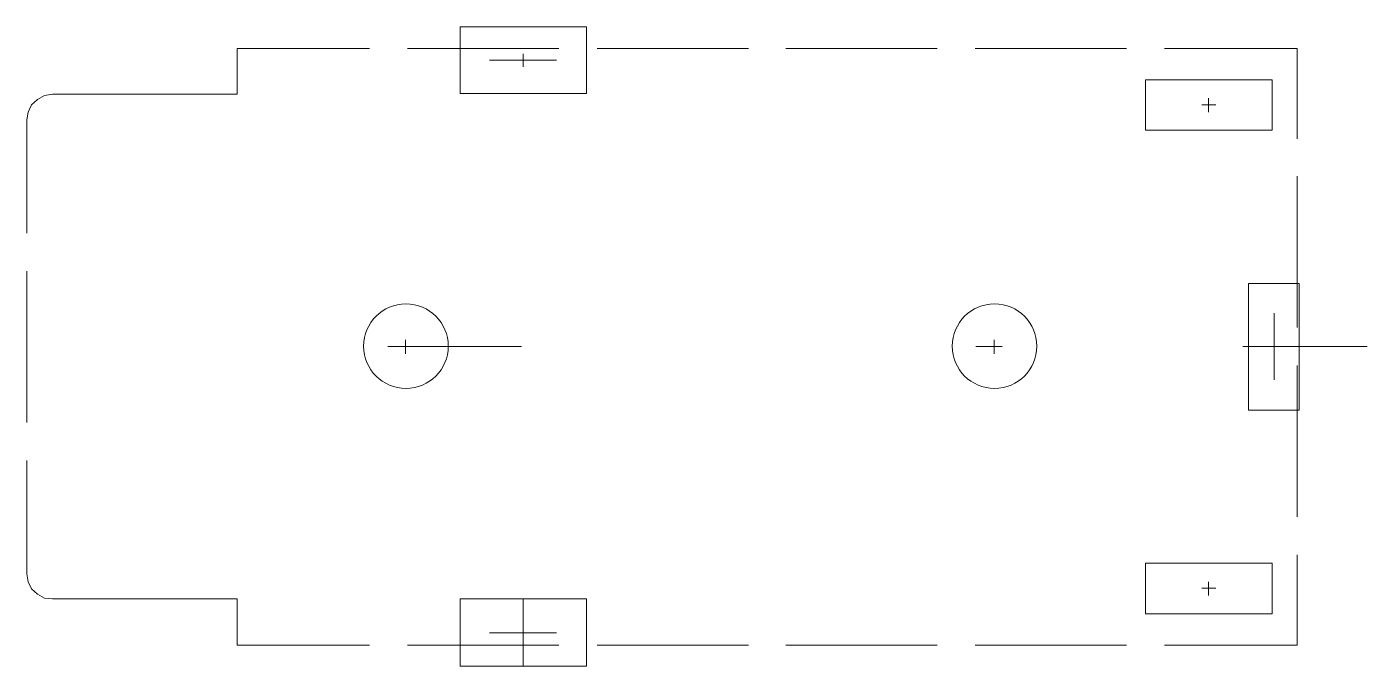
# Model space of a CAD drawing. Header units: millimetres. Extents: x 4.8 to 20.7, y 11.1 to 18.7.
import ezdxf

# ---------------------------------------------------------------- set-up
doc = ezdxf.new("R2010")
doc.units = ezdxf.units.MM
doc.layers.add('PDF_Geometry', color=7, linetype='Continuous')

msp = doc.modelspace()

# ---------------------------------------------------------------- linework, layer by layer
at = {"layer": 'PDF_Geometry', "lineweight": 20}
for points in [[(9.954, 17.929), (9.954, 18.724), (11.459, 18.724), (11.459, 17.929)], [(18.108, 17.492), (18.108, 18.092), (19.612, 18.092), (19.612, 17.492)], [(19.932, 14.164), (19.332, 14.164), (19.332, 15.668), (19.932, 15.668)], [(18.108, 11.739), (18.108, 12.34), (19.612, 12.34), (19.612, 11.739)], [(9.954, 11.116), (9.954, 11.919), (11.459, 11.919), (11.459, 11.116)]]:
    msp.add_lwpolyline(points, close=True, dxfattribs=at)
at = {"layer": 'PDF_Geometry', "lineweight": 13}
for points in [[(8.879, 18.467), (7.304, 18.467), (7.304, 17.921), (5.106, 17.921), (5.012, 17.905), (4.927, 17.859), (4.856, 17.796), (4.817, 17.71), (4.802, 17.617), (4.802, 16.268)], [(9.331, 18.467), (11.131, 18.467)], [(10.703, 18.248), (10.703, 18.404)], [(11.584, 18.467), (13.384, 18.467)], [(13.829, 18.467), (15.629, 18.467)], [(16.081, 18.467), (17.882, 18.467)], [(18.334, 18.467), (19.909, 18.467), (19.909, 17.391)], [(10.305, 18.326), (11.1, 18.326)], [(18.856, 17.71), (18.856, 17.874)], [(18.778, 17.796), (18.942, 17.796)], [(19.909, 16.947), (19.909, 15.146)], [(4.802, 15.816), (4.802, 14.016)], [(19.636, 14.522), (19.636, 15.317)], [(9.307, 14.998), (9.307, 14.834)], [(16.307, 14.998), (16.307, 14.834)], [(9.097, 14.92), (10.687, 14.92)], [(16.089, 14.92), (16.401, 14.92)], [(19.262, 14.92), (20.743, 14.92)], [(19.909, 14.694), (19.909, 12.893)], [(4.802, 13.564), (4.802, 12.215), (4.817, 12.121), (4.856, 12.036), (4.927, 11.973), (5.012, 11.927), (5.106, 11.919), (7.304, 11.919), (7.304, 11.365), (8.879, 11.365)], [(18.334, 11.365), (19.909, 11.365), (19.909, 12.441)], [(18.856, 11.958), (18.856, 12.121)], [(18.778, 12.043), (18.942, 12.043)], [(10.703, 11.116), (10.703, 11.911)], [(10.305, 11.513), (11.1, 11.513)], [(9.331, 11.365), (11.131, 11.365)], [(11.584, 11.365), (13.384, 11.365)], [(13.829, 11.365), (15.629, 11.365)], [(16.081, 11.365), (17.882, 11.365)]]:
    msp.add_lwpolyline(points, dxfattribs=at)
at = {"layer": 'PDF_Geometry', "lineweight": 20}
for centre in [(9.311, 14.924), (16.311, 14.924)]:
    msp.add_circle(centre, 0.503, dxfattribs=at)

doc.saveas('drawing.dxf')
